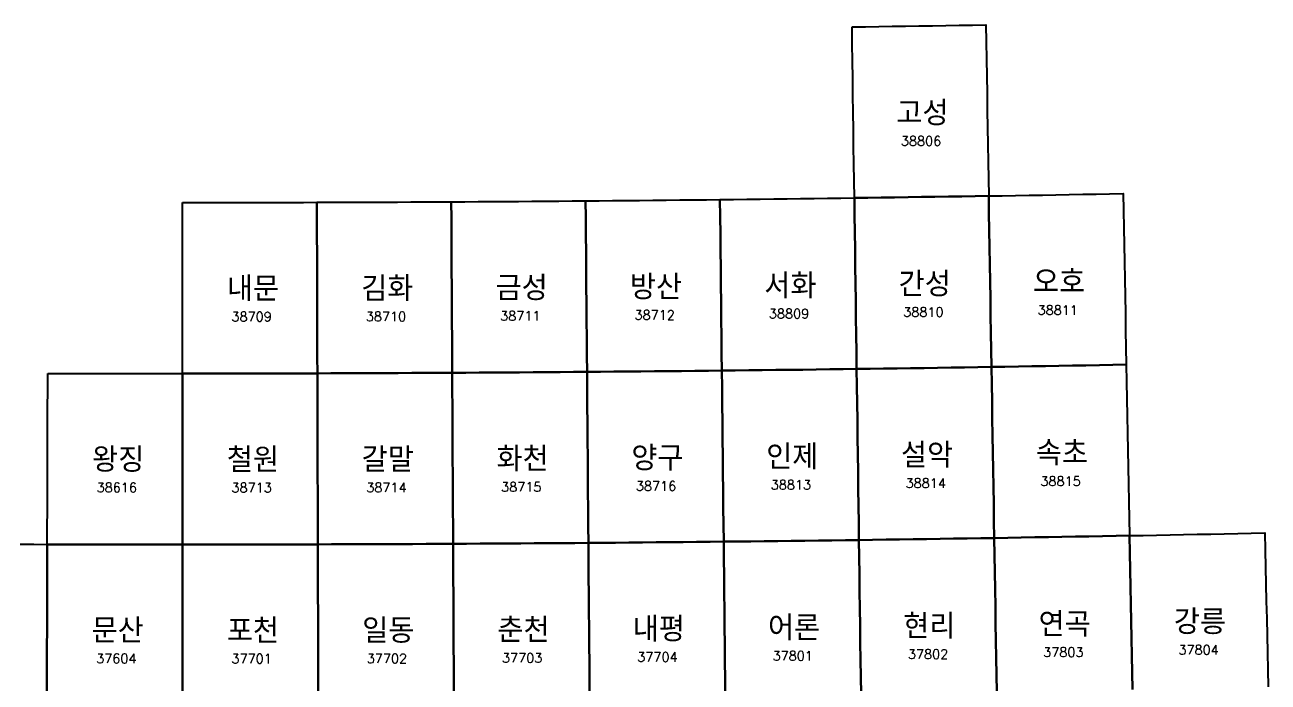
# Model space of a CAD drawing. Extents: x 14422 to 448761, y 61889 to 684321.
# Drawn here: x 174405 to 376209, y 577676 to 684321 of the extents above; entities that cross this region are included whole.
import ezdxf
from ezdxf.enums import TextEntityAlignment as Align

# ---------------------------------------------------------------- set-up
doc = ezdxf.new("R2010")
doc.units = 0
doc.header["$MEASUREMENT"] = 0
for name, color, linetype in [('G50', 7, 'CONTINUOUS'), ('N50000', 7, 'CONTINUOUS'), ('T50000', 250, 'CONTINUOUS')]:
    doc.layers.add(name, color=color, linetype=linetype)
doc.styles.add('GHS', font='romans.shx', dxfattribs={"bigfont": 'GHS.SHX'})

msp = doc.modelspace()

# ---------------------------------------------------------------- linework, layer by layer
at = {"layer": 'G50', "linetype": 'Continuous'}
for points in [[(308664.91, 683994.71), (310838.28, 684024.64), (313011.66, 684055.26), (315185.05, 684086.44), (317358.43, 684118.18), (319531.83, 684150.55), (321705.24, 684183.48), (323878.64, 684217.03), (326052.05, 684251.15), (328225.46, 684285.89), (330398.88, 684321.2), (330444.36, 681545.77), (330489.82, 678770.27), (330535.25, 675994.83), (330580.64, 673219.39), (330626.04, 670443.95), (330671.38, 667668.58), (330716.72, 664893.14), (330762.01, 662117.76), (330807.29, 659342.38), (330852.54, 656567), (328671.57, 656531.79), (326490.58, 656497.08), (324309.61, 656463.05), (322128.64, 656429.53), (319947.68, 656396.69), (317766.72, 656364.36), (315585.75, 656332.65), (313404.81, 656301.56), (311223.86, 656271.04), (309042.92, 656241.15), (309005.22, 659016.43), (308967.5, 661791.77), (308929.74, 664567.06), (308891.97, 667342.4), (308854.18, 670117.75), (308816.37, 672893.15), (308778.54, 675668.5), (308740.66, 678443.9), (308702.8, 681219.31)], [(265425, 655767.18), (267605.86, 655785.25), (269786.73, 655803.91), (271967.6, 655823.16), (274148.47, 655843.01), (276329.35, 655863.45), (278510.22, 655884.48), (280691.11, 655906.1), (282871.99, 655928.32), (285052.88, 655951.13), (287233.77, 655974.53), (287263.92, 653199.29), (287294.05, 650424.06), (287324.17, 647648.85), (287354.26, 644873.64), (287384.34, 642098.45), (287414.41, 639323.27), (287444.46, 636548.09), (287474.49, 633772.94), (287504.5, 630997.79), (287534.5, 628222.65), (285346.09, 628199.3), (283157.68, 628176.54), (280969.27, 628154.37), (278780.87, 628132.79), (276592.47, 628111.8), (274404.08, 628091.41), (272215.68, 628071.6), (270027.3, 628052.39), (267838.91, 628033.76), (265650.53, 628015.73), (265628.03, 630790.83), (265605.52, 633565.93), (265583, 636341.04), (265560.47, 639116.17), (265537.92, 641891.31), (265515.36, 644666.46), (265492.79, 647441.62), (265470.21, 650216.8), (265447.61, 652991.98)], [(287233.77, 655974.5), (289414.67, 655998.52), (291595.57, 656023.1), (293776.47, 656048.31), (295957.39, 656074.08), (298138.29, 656100.41), (300319.21, 656127.37), (302500.13, 656154.96), (304681.06, 656183.1), (306861.99, 656211.81), (309042.92, 656241.15), (309080.61, 653465.86), (309118.28, 650690.58), (309155.92, 647915.29), (309193.55, 645140.01), (309231.15, 642364.79), (309268.74, 639589.56), (309306.3, 636814.34), (309343.85, 634039.12), (309381.36, 631263.89), (309418.86, 628488.73), (307230.41, 628459.43), (305041.95, 628430.76), (302853.51, 628402.71), (300665.06, 628375.22), (298476.63, 628348.3), (296288.19, 628322), (294099.76, 628296.27), (291911.33, 628271.16), (289722.91, 628246.61), (287534.5, 628222.62), (287504.5, 630997.81), (287474.48, 633772.94), (287444.45, 636548.06), (287414.41, 639323.25), (287384.35, 642098.44), (287354.27, 644873.63), (287324.16, 647648.87), (287294.06, 650424.06), (287263.92, 653199.31)], [(309042.92, 656241.15), (311223.86, 656271.04), (313404.81, 656301.56), (315585.75, 656332.65), (317766.72, 656364.36), (319947.68, 656396.69), (322128.64, 656429.53), (324309.61, 656463.05), (326490.58, 656497.08), (328671.57, 656531.79), (330852.54, 656567), (330897.78, 653791.69), (330942.97, 651016.3), (330988.16, 648240.99), (331033.31, 645465.67), (331078.43, 642690.35), (331123.55, 639915.02), (331168.62, 637139.76), (331213.69, 634364.44), (331258.71, 631589.18), (331303.71, 628813.92), (329115.21, 628778.74), (326926.71, 628744.13), (324738.2, 628710.14), (322549.71, 628676.71), (320361.23, 628643.91), (318172.74, 628611.68), (315984.26, 628580.06), (313795.8, 628549.01), (311607.32, 628518.59), (309418.86, 628488.73), (309381.36, 631263.89), (309343.85, 634039.12), (309306.3, 636814.34), (309268.74, 639589.56), (309231.15, 642364.79), (309193.55, 645140.01), (309155.92, 647915.29), (309118.28, 650690.58), (309080.61, 653465.86)], [(330852.54, 656567), (333033.54, 656602.84), (335214.53, 656639.3), (337395.54, 656676.33), (339576.55, 656713.98), (341757.56, 656752.2), (343938.58, 656791.04), (346119.61, 656830.44), (348300.65, 656870.41), (350481.69, 656911), (352662.74, 656952.22), (352715.52, 654176.75), (352768.26, 651401.33), (352820.98, 648625.91), (352873.65, 645850.5), (352926.31, 643075.14), (352978.94, 640299.72), (353031.53, 637524.36), (353084.11, 634749.01), (353136.65, 631973.65), (353189.16, 629198.28), (351000.58, 629157.23), (348812.02, 629116.67), (346623.46, 629076.8), (344434.9, 629037.43), (342246.36, 628998.69), (340057.81, 628960.57), (337869.28, 628923.02), (335680.74, 628886.09), (333492.23, 628849.72), (331303.71, 628813.92), (331258.71, 631589.18), (331213.69, 634364.44), (331168.62, 637139.76), (331123.55, 639915.02), (331078.43, 642690.35), (331033.31, 645465.67), (330988.16, 648240.99), (330942.97, 651016.3), (330897.78, 653791.69)], [(200000, 655500.61), (202180.82, 655500.9), (204361.64, 655501.79), (206542.46, 655503.27), (208723.28, 655505.35), (210904.1, 655508.01), (213084.92, 655511.27), (215265.74, 655515.12), (217446.56, 655519.56), (219627.38, 655524.6), (221808.21, 655530.23), (221815.74, 652755.08), (221823.27, 649979.94), (221830.8, 647204.81), (221838.33, 644429.7), (221845.85, 641654.6), (221853.36, 638879.51), (221860.87, 636104.43), (221868.38, 633329.36), (221875.88, 630554.31), (221883.38, 627779.27), (219695.04, 627773.65), (217506.7, 627768.63), (215318.36, 627764.19), (213130.02, 627760.35), (210941.68, 627757.1), (208753.35, 627754.44), (206565.01, 627752.37), (204376.67, 627750.89), (202188.34, 627750.01), (200000, 627749.71), (200000, 630524.75), (200000, 633299.8), (200000, 636074.86), (200000, 638849.93), (200000, 641625.01), (200000, 644400.11), (200000, 647175.21), (200000, 649950.33), (200000, 652725.46)], [(221808.21, 655530.23), (223989.03, 655536.45), (226169.86, 655543.26), (228350.68, 655550.66), (230531.51, 655558.66), (232712.34, 655567.25), (234893.17, 655576.43), (237074, 655586.2), (239254.84, 655596.57), (241435.67, 655607.53), (243616.51, 655619.08), (243631.58, 652843.91), (243646.65, 650068.76), (243661.7, 647293.62), (243676.75, 644518.48), (243691.79, 641743.36), (243706.82, 638968.26), (243721.84, 636193.16), (243736.85, 633418.07), (243751.86, 630643), (243766.86, 627867.94), (241578.5, 627856.41), (239390.15, 627845.48), (237201.8, 627835.13), (235013.45, 627825.38), (232825.1, 627816.21), (230636.75, 627807.64), (228448.41, 627799.66), (226260.06, 627792.27), (224071.72, 627785.47), (221883.38, 627779.27), (221875.88, 630554.31), (221868.38, 633329.36), (221860.87, 636104.43), (221853.36, 638879.51), (221845.85, 641654.6), (221838.33, 644429.7), (221830.8, 647204.81), (221823.27, 649979.94), (221815.74, 652755.08)], [(243616.51, 655619.08), (245797.35, 655631.23), (247978.19, 655643.96), (250159.03, 655657.29), (252339.88, 655671.21), (254520.72, 655685.73), (256701.57, 655700.83), (258882.43, 655716.53), (261063.28, 655732.82), (263244.14, 655749.7), (265425, 655767.18), (265447.61, 652991.98), (265470.21, 650216.8), (265492.79, 647441.62), (265515.36, 644666.46), (265537.92, 641891.31), (265560.47, 639116.17), (265583, 636341.04), (265605.52, 633565.93), (265628.03, 630790.83), (265650.53, 628015.73), (263462.15, 627998.29), (261273.77, 627981.44), (259085.4, 627965.19), (256897.03, 627949.52), (254708.66, 627934.45), (252520.3, 627919.96), (250331.93, 627906.07), (248143.57, 627892.77), (245955.21, 627880.06), (243766.86, 627867.94), (243751.86, 630643), (243736.85, 633418.07), (243721.84, 636193.16), (243706.82, 638968.26), (243691.79, 641743.36), (243676.75, 644518.48), (243661.7, 647293.62), (243646.65, 650068.76), (243631.58, 652843.91)], [(178116.62, 627779.27), (180304.96, 627773.65), (182493.3, 627768.63), (184681.64, 627764.19), (186869.98, 627760.35), (189058.32, 627757.1), (191246.65, 627754.44), (193434.99, 627752.37), (195623.33, 627750.89), (197811.66, 627750.01), (200000, 627749.71), (200000, 624974.69), (200000, 622199.67), (200000, 619424.67), (200000, 616649.68), (200000, 613874.71), (200000, 611099.74), (200000, 608324.79), (200000, 605549.85), (200000, 602774.92), (200000, 600000), (197804.19, 600000.29), (195608.38, 600001.18), (193412.56, 600002.65), (191216.75, 600004.72), (189020.94, 600007.37), (186825.13, 600010.62), (184629.31, 600014.45), (182433.5, 600018.88), (180237.68, 600023.89), (178041.87, 600029.49), (178049.32, 602804.42), (178056.78, 605579.35), (178064.25, 608354.3), (178071.72, 611129.26), (178079.19, 613904.23), (178086.67, 616679.22), (178094.15, 619454.21), (178101.64, 622229.22), (178109.13, 625004.24)], [(200000, 627749.71), (202188.34, 627750.01), (204376.67, 627750.89), (206565.01, 627752.37), (208753.35, 627754.44), (210941.68, 627757.1), (213130.02, 627760.35), (215318.36, 627764.19), (217506.7, 627768.63), (219695.04, 627773.65), (221883.38, 627779.27), (221890.87, 625004.24), (221898.36, 622229.22), (221905.85, 619454.21), (221913.33, 616679.22), (221920.81, 613904.23), (221928.28, 611129.26), (221935.75, 608354.3), (221943.22, 605579.35), (221950.68, 602804.42), (221958.13, 600029.49), (219762.32, 600023.89), (217566.5, 600018.88), (215370.69, 600014.45), (213174.87, 600010.62), (210979.06, 600007.37), (208783.25, 600004.72), (206587.44, 600002.65), (204391.62, 600001.18), (202195.81, 600000.29), (200000, 600000), (200000, 602774.92), (200000, 605549.85), (200000, 608324.79), (200000, 611099.74), (200000, 613874.71), (200000, 616649.68), (200000, 619424.67), (200000, 622199.67), (200000, 624974.69)], [(221883.38, 627779.27), (224071.72, 627785.47), (226260.06, 627792.27), (228448.41, 627799.66), (230636.75, 627807.64), (232825.1, 627816.21), (235013.45, 627825.38), (237201.8, 627835.13), (239390.15, 627845.48), (241578.5, 627856.41), (243766.86, 627867.94), (243781.84, 625092.89), (243796.83, 622317.85), (243811.8, 619542.83), (243826.76, 616767.81), (243841.72, 613992.81), (243856.66, 611217.82), (243871.6, 608442.84), (243886.53, 605667.87), (243901.45, 602892.92), (243916.37, 600117.98), (241720.54, 600106.47), (239524.71, 600095.56), (237328.88, 600085.24), (235133.05, 600075.5), (232937.23, 600066.36), (230741.41, 600057.81), (228545.59, 600049.84), (226349.77, 600042.47), (224153.95, 600035.69), (221958.13, 600029.49), (221950.68, 602804.42), (221943.22, 605579.35), (221935.75, 608354.3), (221928.28, 611129.26), (221920.81, 613904.23), (221913.33, 616679.22), (221905.85, 619454.21), (221898.36, 622229.22), (221890.87, 625004.24)], [(243766.86, 627867.94), (245955.21, 627880.06), (248143.57, 627892.77), (250331.93, 627906.07), (252520.3, 627919.96), (254708.66, 627934.45), (256897.03, 627949.52), (259085.4, 627965.19), (261273.77, 627981.44), (263462.15, 627998.29), (265650.53, 628015.73), (265673.01, 625240.65), (265695.49, 622465.58), (265717.94, 619690.53), (265740.39, 616915.48), (265762.82, 614140.45), (265785.25, 611365.42), (265807.65, 608590.41), (265830.05, 605815.41), (265852.43, 603040.43), (265874.81, 600265.45), (263678.95, 600248.05), (261483.1, 600231.24), (259287.25, 600215.01), (257091.4, 600199.38), (254895.55, 600184.34), (252699.71, 600169.89), (250503.87, 600156.02), (248308.03, 600142.75), (246112.2, 600130.07), (243916.37, 600117.98), (243901.45, 602892.92), (243886.53, 605667.87), (243871.6, 608442.84), (243856.66, 611217.82), (243841.72, 613992.81), (243826.76, 616767.81), (243811.8, 619542.83), (243796.83, 622317.85), (243781.84, 625092.89)], [(265650.53, 628015.73), (267838.91, 628033.76), (270027.3, 628052.39), (272215.68, 628071.6), (274404.08, 628091.41), (276592.47, 628111.8), (278780.87, 628132.79), (280969.27, 628154.37), (283157.68, 628176.54), (285346.09, 628199.3), (287534.5, 628222.65), (287564.48, 625447.53), (287594.44, 622672.42), (287624.39, 619897.31), (287654.32, 617122.22), (287684.23, 614347.15), (287714.13, 611572.08), (287744.01, 608797.02), (287773.87, 606021.98), (287803.72, 603246.95), (287833.55, 600471.93), (285637.66, 600448.62), (283441.77, 600425.91), (281245.89, 600403.79), (279050.01, 600382.26), (276854.13, 600361.31), (274658.26, 600340.96), (272462.39, 600321.2), (270266.53, 600302.03), (268070.66, 600283.44), (265874.81, 600265.45), (265852.43, 603040.43), (265830.05, 605815.41), (265807.65, 608590.41), (265785.25, 611365.42), (265762.82, 614140.45), (265740.39, 616915.48), (265717.94, 619690.53), (265695.49, 622465.58), (265673.01, 625240.65)], [(287534.5, 628222.62), (289722.91, 628246.61), (291911.33, 628271.16), (294099.76, 628296.27), (296288.19, 628322), (298476.63, 628348.3), (300665.06, 628375.22), (302853.51, 628402.71), (305041.95, 628430.76), (307230.41, 628459.43), (309418.86, 628488.73), (309456.34, 625713.5), (309493.8, 622938.37), (309531.24, 620163.21), (309568.65, 617388.05), (309606.06, 614612.91), (309643.42, 611837.78), (309680.77, 609062.68), (309718.11, 606287.58), (309755.41, 603512.5), (309792.7, 600737.4), (307596.78, 600708.2), (305400.83, 600679.6), (303204.91, 600651.56), (301008.99, 600624.15), (298813.07, 600597.29), (296617.16, 600571.03), (294421.25, 600545.37), (292225.35, 600520.3), (290029.45, 600495.82), (287833.56, 600471.94), (287803.72, 603246.94), (287773.88, 606021.97), (287744.01, 608797.03), (287714.13, 611572.09), (287684.24, 614347.16), (287654.32, 617122.22), (287624.39, 619897.31), (287594.45, 622672.41), (287564.48, 625447.5)], [(309418.86, 628488.73), (311607.32, 628518.59), (313795.8, 628549.01), (315984.26, 628580.06), (318172.74, 628611.68), (320361.23, 628643.91), (322549.71, 628676.71), (324738.2, 628710.14), (326926.71, 628744.13), (329115.21, 628778.74), (331303.71, 628813.92), (331348.69, 626038.66), (331393.64, 623263.43), (331438.57, 620488.22), (331483.47, 617712.99), (331528.35, 614937.79), (331573.22, 612162.59), (331618.04, 609387.41), (331662.84, 606612.24), (331707.62, 603837.07), (331752.36, 601061.92), (329556.37, 601026.81), (327360.4, 600992.3), (325164.41, 600958.38), (322968.45, 600925.03), (320772.48, 600892.3), (318576.5, 600860.13), (316380.54, 600828.56), (314184.6, 600797.61), (311988.64, 600767.22), (309792.7, 600737.4), (309755.41, 603512.5), (309718.11, 606287.58), (309680.77, 609062.68), (309643.42, 611837.78), (309606.06, 614612.91), (309568.65, 617388.05), (309531.24, 620163.21), (309493.8, 622938.37), (309456.34, 625713.5)], [(331303.71, 628813.92), (333492.23, 628849.72), (335680.74, 628886.09), (337869.28, 628923.02), (340057.81, 628960.57), (342246.36, 628998.69), (344434.9, 629037.43), (346623.46, 629076.8), (348812.02, 629116.67), (351000.58, 629157.23), (353189.16, 629198.28), (353241.63, 626422.99), (353294.09, 623647.65), (353346.52, 620872.35), (353398.91, 618097.05), (353451.26, 615321.74), (353503.6, 612546.47), (353555.91, 609771.23), (353608.18, 606995.95), (353660.42, 604220.71), (353712.66, 601445.49), (351516.59, 601404.47), (349320.54, 601364.05), (347124.49, 601324.22), (344928.46, 601284.98), (342732.42, 601246.34), (340536.41, 601208.26), (338340.39, 601170.81), (336144.38, 601133.92), (333948.36, 601097.62), (331752.36, 601061.92), (331707.62, 603837.07), (331662.84, 606612.24), (331618.04, 609387.41), (331573.22, 612162.59), (331528.35, 614937.79), (331483.47, 617712.99), (331438.57, 620488.22), (331393.64, 623263.43), (331348.69, 626038.66)]]:
    msp.add_lwpolyline(points, close=True, dxfattribs=at)
for points in [[(332154.02, 576086.06), (332109.48, 578861.12), (332064.93, 581636.18), (332020.36, 584411.26), (331975.75, 587186.35), (331931.13, 589961.43), (331886.47, 592736.55), (331841.8, 595511.66), (331797.1, 598286.78), (331752.36, 601061.92), (333948.36, 601097.62), (336144.38, 601133.92), (338340.39, 601170.81), (340536.41, 601208.26), (342732.42, 601246.34), (344928.46, 601284.98), (347124.49, 601324.22), (349320.54, 601364.05), (351516.59, 601404.47), (353712.66, 601445.49), (353764.84, 598670.27), (353817, 595895.06), (353869.12, 593119.84), (353921.22, 590344.65), (353973.3, 587569.49), (354025.34, 584794.3), (354077.35, 582019.14), (354129.34, 579244.01), (354181.29, 576468.88)], [(354181.29, 576468.88), (354129.34, 579244.01), (354077.35, 582019.14), (354025.34, 584794.3), (353973.3, 587569.49), (353921.22, 590344.65), (353869.12, 593119.84), (353817, 595895.06), (353764.84, 598670.27), (353712.66, 601445.49), (355908.72, 601487.07), (358104.79, 601529.28), (360300.87, 601572.05), (362496.95, 601615.45), (364693.05, 601659.41), (366889.15, 601703.97), (369085.26, 601749.12), (371281.38, 601794.86), (373477.51, 601841.17), (375673.64, 601888.1), (375733.29, 599112.78), (375792.91, 596337.46), (375852.49, 593562.17), (375912.04, 590786.88), (375971.56, 588011.61), (376031.04, 585236.35), (376090.49, 582461.08), (376149.91, 579685.85), (376209.29, 576910.61)], [(173650.23, 600042.47), (175846.05, 600035.69), (178041.87, 600029.49), (178034.42, 597254.58), (178026.97, 594479.68), (178019.52, 591704.79), (178012.08, 588929.91), (178004.65, 586155.05), (177997.22, 583380.2), (177989.79, 580605.35), (177982.37, 577830.52), (177974.95, 575055.71), (177967.53, 572280.9), (175764.28, 572287.08), (173561.03, 572293.85)], [(177974.95, 575055.71), (177982.37, 577830.52), (177989.79, 580605.35), (177997.22, 583380.2), (178004.65, 586155.05), (178012.08, 588929.91), (178019.52, 591704.79), (178026.97, 594479.68), (178034.42, 597254.58), (178041.87, 600029.49), (180237.68, 600023.89), (182433.5, 600018.88), (184629.31, 600014.45), (186825.13, 600010.62), (189020.94, 600007.37), (191216.75, 600004.72), (193412.56, 600002.65), (195608.38, 600001.18), (197804.19, 600000.29), (200000, 600000), (200000, 597225.09), (200000, 594450.2), (200000, 591675.32), (200000, 588900.45), (200000, 586125.59), (200000, 583350.74), (200000, 580575.91), (200000, 577801.08), (200000, 575026.27)], [(200000, 575026.27), (200000, 577801.08), (200000, 580575.91), (200000, 583350.74), (200000, 586125.59), (200000, 588900.45), (200000, 591675.32), (200000, 594450.2), (200000, 597225.09), (200000, 600000), (202195.81, 600000.29), (204391.62, 600001.18), (206587.44, 600002.65), (208783.25, 600004.72), (210979.06, 600007.37), (213174.87, 600010.62), (215370.69, 600014.45), (217566.5, 600018.88), (219762.32, 600023.89), (221958.13, 600029.49), (221965.58, 597254.58), (221973.03, 594479.68), (221980.48, 591704.79), (221987.92, 588929.91), (221995.35, 586155.05), (222002.78, 583380.2), (222010.21, 580605.35), (222017.63, 577830.52), (222025.05, 575055.71)], [(222025.05, 575055.71), (222017.63, 577830.52), (222010.21, 580605.35), (222002.78, 583380.2), (221995.35, 586155.05), (221987.92, 588929.91), (221980.48, 591704.79), (221973.03, 594479.68), (221965.58, 597254.58), (221958.13, 600029.49), (224153.95, 600035.69), (226349.77, 600042.47), (228545.59, 600049.84), (230741.41, 600057.81), (232937.23, 600066.36), (235133.05, 600075.5), (237328.88, 600085.24), (239524.71, 600095.56), (241720.54, 600106.47), (243916.37, 600117.98), (243931.27, 597343.04), (243946.17, 594568.12), (243961.06, 591793.22), (243975.94, 589018.32), (243990.81, 586243.43), (244005.67, 583468.56), (244020.53, 580693.7), (244035.37, 577918.85), (244050.21, 575144.01)], [(244050.21, 575144.01), (244035.37, 577918.85), (244020.53, 580693.7), (244005.67, 583468.56), (243990.81, 586243.43), (243975.94, 589018.32), (243961.06, 591793.22), (243946.17, 594568.12), (243931.27, 597343.04), (243916.37, 600117.98), (246112.2, 600130.07), (248308.03, 600142.75), (250503.87, 600156.02), (252699.71, 600169.89), (254895.55, 600184.34), (257091.4, 600199.38), (259287.25, 600215.01), (261483.1, 600231.24), (263678.95, 600248.05), (265874.81, 600265.45), (265897.16, 597490.49), (265919.51, 594715.53), (265941.84, 591940.59), (265964.16, 589165.66), (265986.47, 586390.75), (266008.77, 583615.84), (266031.05, 580840.95), (266053.32, 578066.06), (266075.58, 575291.19)], [(266075.58, 575291.19), (266053.32, 578066.06), (266031.05, 580840.95), (266008.77, 583615.84), (265986.47, 586390.75), (265964.16, 589165.66), (265941.84, 591940.59), (265919.51, 594715.53), (265897.16, 597490.49), (265874.81, 600265.45), (268070.66, 600283.44), (270266.53, 600302.03), (272462.39, 600321.2), (274658.26, 600340.96), (276854.13, 600361.31), (279050.01, 600382.26), (281245.89, 600403.79), (283441.77, 600425.91), (285637.66, 600448.62), (287833.55, 600471.93), (287863.36, 597696.92), (287893.16, 594921.92), (287922.94, 592146.93), (287952.7, 589371.96), (287982.45, 586596.99), (288012.18, 583822.04), (288041.89, 581047.1), (288071.59, 578272.17), (288101.26, 575497.25)], [(288101.27, 575497.25), (288071.58, 578272.16), (288041.89, 581047.09), (288012.18, 583822.03), (287982.44, 586597), (287952.7, 589371.97), (287922.94, 592146.94), (287893.17, 594921.91), (287863.37, 597696.91), (287833.56, 600471.94), (290029.45, 600495.82), (292225.35, 600520.3), (294421.25, 600545.37), (296617.16, 600571.03), (298813.07, 600597.29), (301008.99, 600624.15), (303204.91, 600651.56), (305400.83, 600679.6), (307596.78, 600708.2), (309792.7, 600737.4), (309829.98, 597962.36), (309867.22, 595187.29), (309904.45, 592412.25), (309941.66, 589637.2), (309978.85, 586862.19), (310016.01, 584087.18), (310053.15, 581312.17), (310090.28, 578537.19), (310127.37, 575762.21)], [(310127.37, 575762.21), (310090.28, 578537.19), (310053.15, 581312.17), (310016.01, 584087.18), (309978.85, 586862.19), (309941.66, 589637.2), (309904.45, 592412.25), (309867.22, 595187.29), (309829.98, 597962.36), (309792.7, 600737.4), (311988.64, 600767.22), (314184.6, 600797.61), (316380.54, 600828.56), (318576.5, 600860.13), (320772.48, 600892.3), (322968.45, 600925.03), (325164.41, 600958.38), (327360.4, 600992.3), (329556.37, 601026.81), (331752.36, 601061.92), (331797.1, 598286.78), (331841.8, 595511.66), (331886.47, 592736.55), (331931.13, 589961.43), (331975.75, 587186.35), (332020.36, 584411.26), (332064.93, 581636.18), (332109.48, 578861.12), (332154.02, 576086.06)]]:
    msp.add_lwpolyline(points, dxfattribs=at)

# ---------------------------------------------------------------- texts
at = {"layer": 'N50000', "style": 'GHS'}
for s, p in [('38806', (316601.08, 664711.38)), ('38709', (207936.17, 636217.27)), ('38710', (229744.38, 636246.89)), ('38711', (251552.68, 636335.74)), ('38712', (273361.17, 636483.84)), ('38809', (295169.94, 636691.19)), ('38810', (316979.1, 636957.81)), ('38811', (338788.71, 637283.66)), ('38616', (186052.79, 608495.93)), ('38713', (207936.17, 608466.37)), ('38714', (229819.55, 608495.93)), ('38715', (251703.03, 608584.6)), ('38716', (273586.7, 608732.39)), ('38813', (295470.67, 608939.29)), ('38814', (317355.03, 609205.39)), ('38815', (339239.88, 609530.58)), ('37803', (339688.53, 581778.58)), ('37804', (361648.83, 582162.15)), ('37604', (185978.04, 580746.15)), ('37701', (207936.17, 580716.66)), ('37702', (229894.3, 580746.15)), ('37703', (251852.54, 580834.64)), ('37704', (273810.98, 580982.11)), ('37801', (295769.72, 581188.59)), ('37802', (317728.87, 581454.06))]:
    msp.add_text(s, height=1528.44, dxfattribs=at).set_placement(p)
at = {"layer": 'T50000', "style": 'GHS'}
for s, p in [('고성', (320093.18, 670162.67)), ('내문', (211428.27, 641668.57)), ('김화', (233236.48, 641698.19)), ('금성', (255044.78, 641787.04)), ('방산', (276853.27, 641935.14)), ('서화', (298662.04, 642142.49)), ('간성', (320471.19, 642409.11)), ('오호', (342280.81, 642734.96)), ('왕징', (189544.89, 613947.23)), ('철원', (211428.27, 613917.67)), ('갈말', (233311.65, 613947.23)), ('화천', (255195.13, 614035.9)), ('양구', (277078.8, 614183.69)), ('인제', (298962.77, 614390.59)), ('설악', (320847.13, 614656.69)), ('속초', (342731.98, 614981.88)), ('연곡', (343180.63, 587229.88)), ('강릉', (365140.93, 587613.45)), ('문산', (189470.14, 586197.45)), ('포천', (211428.27, 586167.96)), ('일동', (233386.4, 586197.45)), ('춘천', (255344.64, 586285.94)), ('내평', (277303.08, 586433.41)), ('어론', (299261.82, 586639.89)), ('현리', (321220.97, 586905.36))]:
    msp.add_text(s, height=4000, dxfattribs=at).set_placement(p, align=Align.MIDDLE)

doc.saveas('drawing.dxf')
